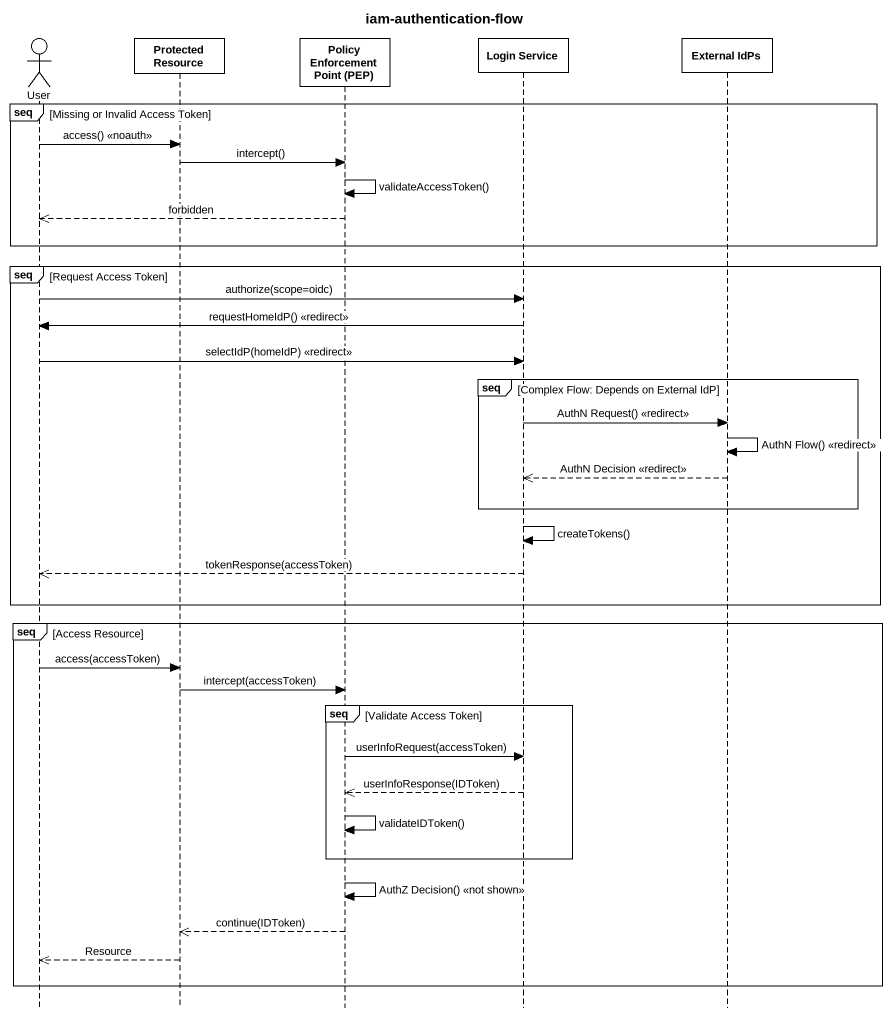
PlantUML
@startuml
title iam-authentication-flow
hide footbox
actor User
participant "Protected Resource" as Protected_Resource
participant "Policy Enforcement Point (PEP)" as Policy_Enforcement_Point_PEP
participant "Login Service" as Login_Service
participant "External IdPs" as External_IdPs

group seq [Missing or Invalid Access Token]
  User -> Protected_Resource : access() <<noauth>>
  Protected_Resource -> Policy_Enforcement_Point_PEP : intercept()
  Policy_Enforcement_Point_PEP -> Policy_Enforcement_Point_PEP : validateAccessToken()
  Policy_Enforcement_Point_PEP -->> User : forbidden
end
group seq [Request Access Token]
  User -> Login_Service : authorize(scope=oidc)
  Login_Service -> User : requestHomeIdP() <<redirect>>
  User -> Login_Service : selectIdP(homeIdP) <<redirect>>
  group seq [Complex Flow: Depends on External IdP]
    Login_Service -> External_IdPs : AuthN Request() <<redirect>>
    External_IdPs -> External_IdPs : AuthN Flow() <<redirect>>
    External_IdPs -->> Login_Service : AuthN Decision <<redirect>>
  end
  Login_Service -> Login_Service : createTokens()
  Login_Service -->> User : tokenResponse(accessToken)
end
group seq [Access Resource]
  User -> Protected_Resource : access(accessToken)
  Protected_Resource -> Policy_Enforcement_Point_PEP : intercept(accessToken)
  group seq [Validate Access Token]
    Policy_Enforcement_Point_PEP -> Login_Service : userInfoRequest(accessToken)
    Login_Service -->> Policy_Enforcement_Point_PEP : userInfoResponse(IDToken)
    Policy_Enforcement_Point_PEP -> Policy_Enforcement_Point_PEP : validateIDToken()
  end
  Policy_Enforcement_Point_PEP -> Policy_Enforcement_Point_PEP : AuthZ Decision() <<not shown>>
  Policy_Enforcement_Point_PEP -->> Protected_Resource : continue(IDToken)
  Protected_Resource -->> User : Resource
end
@enduml
